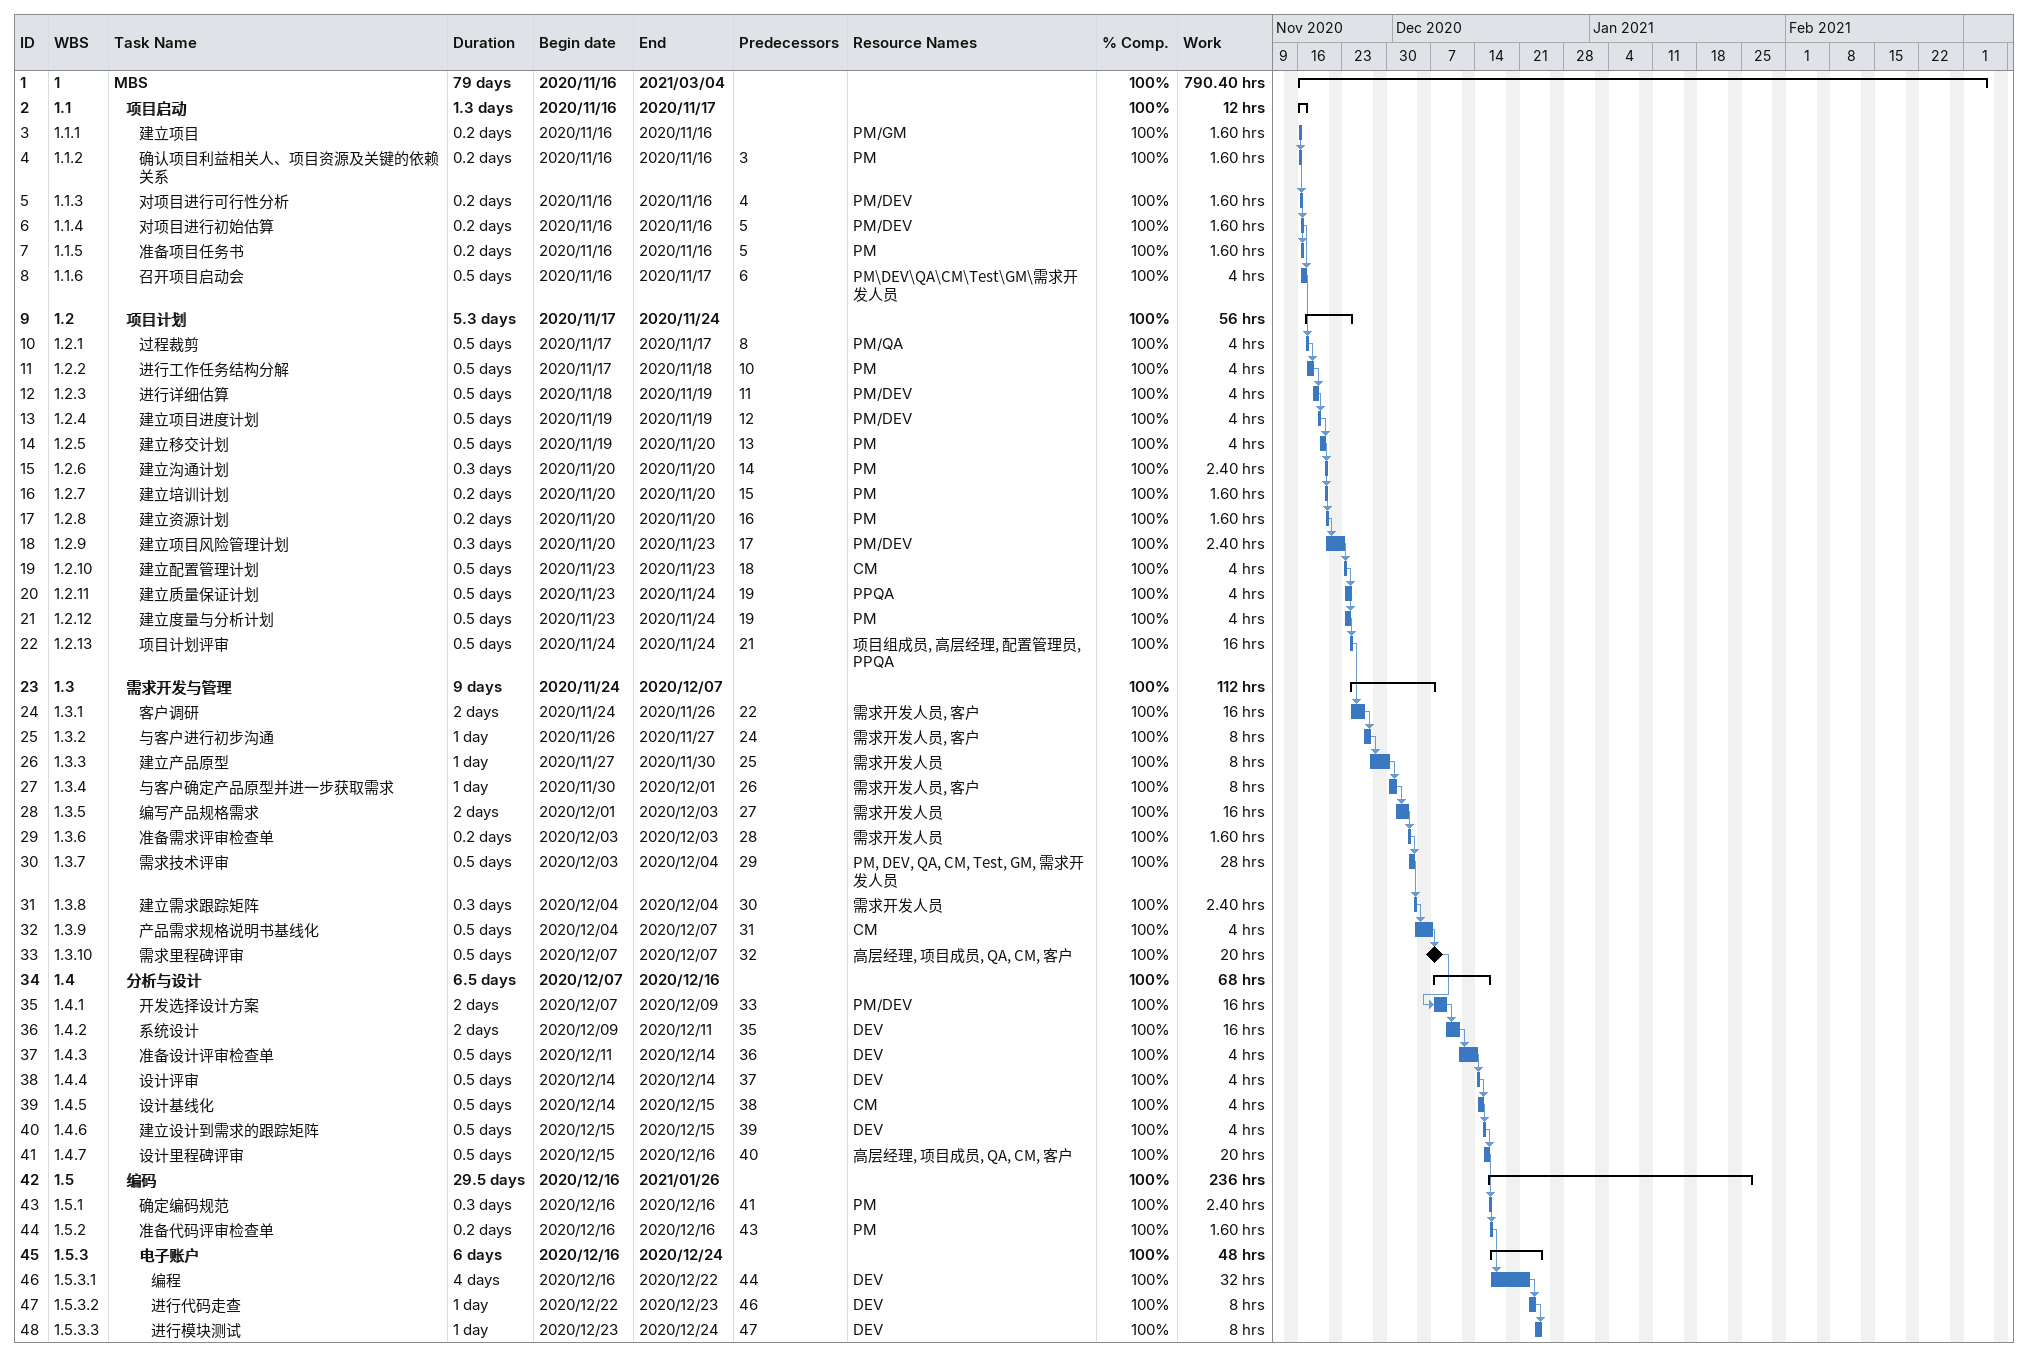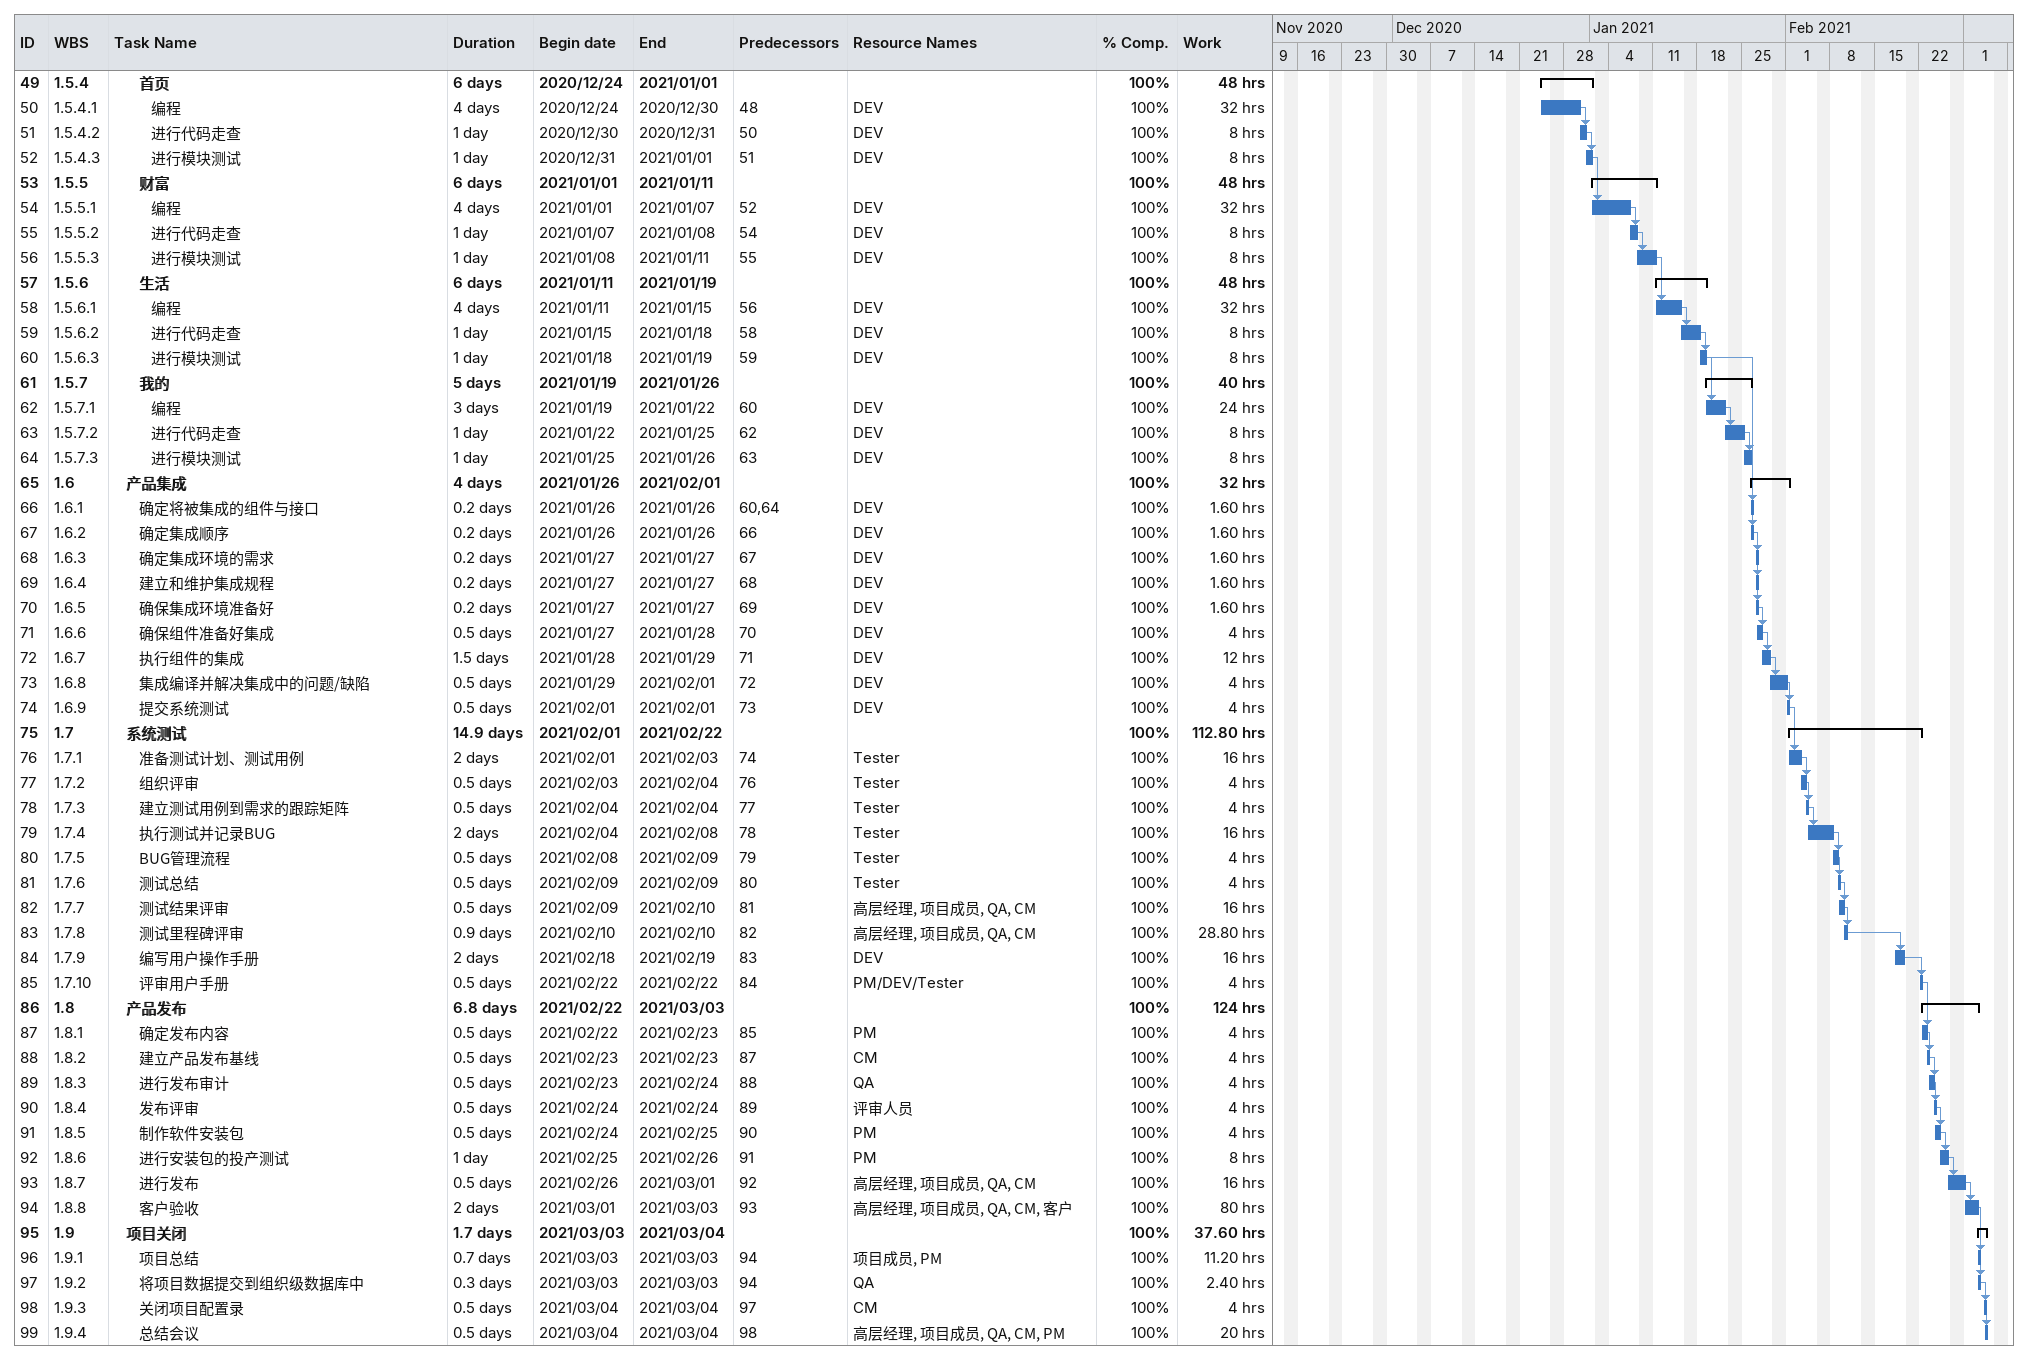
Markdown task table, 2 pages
| ID | WBS | Task | Duration | Start | Finish | Predecessors | Resources | % complete | Work (h) |
|---|---|---|---|---|---|---|---|---|---|
| 1 | 1 | **MBS** | 79d | 2020-11-16 | 2021-03-04 |  |  | 100 | 790.40 |
| 2 | 1.1 | **项目启动** | 1.3d | 2020-11-16 | 2020-11-17 |  |  | 100 | 12 |
| 3 | 1.1.1 | 建立项目 | 0.2d | 2020-11-16 | 2020-11-16 |  | PM/GM | 100 | 1.60 |
| 4 | 1.1.2 | 确认项目利益相关人、项目资源及关键的依赖关系 | 0.2d | 2020-11-16 | 2020-11-16 | 3 | PM | 100 | 1.60 |
| 5 | 1.1.3 | 对项目进行可行性分析 | 0.2d | 2020-11-16 | 2020-11-16 | 4 | PM/DEV | 100 | 1.60 |
| 6 | 1.1.4 | 对项目进行初始估算 | 0.2d | 2020-11-16 | 2020-11-16 | 5 | PM/DEV | 100 | 1.60 |
| 7 | 1.1.5 | 准备项目任务书 | 0.2d | 2020-11-16 | 2020-11-16 | 5 | PM | 100 | 1.60 |
| 8 | 1.1.6 | 召开项目启动会 | 0.5d | 2020-11-16 | 2020-11-17 | 6 | PM\DEV\QA\CM\Test\GM\需求开发人员 | 100 | 4 |
| 9 | 1.2 | **项目计划** | 5.3d | 2020-11-17 | 2020-11-24 |  |  | 100 | 56 |
| 10 | 1.2.1 | 过程裁剪 | 0.5d | 2020-11-17 | 2020-11-17 | 8 | PM/QA | 100 | 4 |
| 11 | 1.2.2 | 进行工作任务结构分解 | 0.5d | 2020-11-17 | 2020-11-18 | 10 | PM | 100 | 4 |
| 12 | 1.2.3 | 进行详细估算 | 0.5d | 2020-11-18 | 2020-11-19 | 11 | PM/DEV | 100 | 4 |
| 13 | 1.2.4 | 建立项目进度计划 | 0.5d | 2020-11-19 | 2020-11-19 | 12 | PM/DEV | 100 | 4 |
| 14 | 1.2.5 | 建立移交计划 | 0.5d | 2020-11-19 | 2020-11-20 | 13 | PM | 100 | 4 |
| 15 | 1.2.6 | 建立沟通计划 | 0.3d | 2020-11-20 | 2020-11-20 | 14 | PM | 100 | 2.40 |
| 16 | 1.2.7 | 建立培训计划 | 0.2d | 2020-11-20 | 2020-11-20 | 15 | PM | 100 | 1.60 |
| 17 | 1.2.8 | 建立资源计划 | 0.2d | 2020-11-20 | 2020-11-20 | 16 | PM | 100 | 1.60 |
| 18 | 1.2.9 | 建立项目风险管理计划 | 0.3d | 2020-11-20 | 2020-11-23 | 17 | PM/DEV | 100 | 2.40 |
| 19 | 1.2.10 | 建立配置管理计划 | 0.5d | 2020-11-23 | 2020-11-23 | 18 | CM | 100 | 4 |
| 20 | 1.2.11 | 建立质量保证计划 | 0.5d | 2020-11-23 | 2020-11-24 | 19 | PPQA | 100 | 4 |
| 21 | 1.2.12 | 建立度量与分析计划 | 0.5d | 2020-11-23 | 2020-11-24 | 19 | PM | 100 | 4 |
| 22 | 1.2.13 | 项目计划评审 | 0.5d | 2020-11-24 | 2020-11-24 | 21 | 项目组成员, 高层经理, 配置管理员, PPQA | 100 | 16 |
| 23 | 1.3 | **需求开发与管理** | 9d | 2020-11-24 | 2020-12-07 |  |  | 100 | 112 |
| 24 | 1.3.1 | 客户调研 | 2d | 2020-11-24 | 2020-11-26 | 22 | 需求开发人员, 客户 | 100 | 16 |
| 25 | 1.3.2 | 与客户进行初步沟通 | 1d | 2020-11-26 | 2020-11-27 | 24 | 需求开发人员, 客户 | 100 | 8 |
| 26 | 1.3.3 | 建立产品原型 | 1d | 2020-11-27 | 2020-11-30 | 25 | 需求开发人员 | 100 | 8 |
| 27 | 1.3.4 | 与客户确定产品原型并进一步获取需求 | 1d | 2020-11-30 | 2020-12-01 | 26 | 需求开发人员, 客户 | 100 | 8 |
| 28 | 1.3.5 | 编写产品规格需求 | 2d | 2020-12-01 | 2020-12-03 | 27 | 需求开发人员 | 100 | 16 |
| 29 | 1.3.6 | 准备需求评审检查单 | 0.2d | 2020-12-03 | 2020-12-03 | 28 | 需求开发人员 | 100 | 1.60 |
| 30 | 1.3.7 | 需求技术评审 | 0.5d | 2020-12-03 | 2020-12-04 | 29 | PM, DEV, QA, CM, Test, GM, 需求开发人员 | 100 | 28 |
| 31 | 1.3.8 | 建立需求跟踪矩阵 | 0.3d | 2020-12-04 | 2020-12-04 | 30 | 需求开发人员 | 100 | 2.40 |
| 32 | 1.3.9 | 产品需求规格说明书基线化 | 0.5d | 2020-12-04 | 2020-12-07 | 31 | CM | 100 | 4 |
| 33 | 1.3.10 | 需求里程碑评审 | 0.5d | 2020-12-07 | 2020-12-07 | 32 | 高层经理, 项目成员, QA, CM, 客户 | 100 | 20 |
| 34 | 1.4 | **分析与设计** | 6.5d | 2020-12-07 | 2020-12-16 |  |  | 100 | 68 |
| 35 | 1.4.1 | 开发选择设计方案 | 2d | 2020-12-07 | 2020-12-09 | 33 | PM/DEV | 100 | 16 |
| 36 | 1.4.2 | 系统设计 | 2d | 2020-12-09 | 2020-12-11 | 35 | DEV | 100 | 16 |
| 37 | 1.4.3 | 准备设计评审检查单 | 0.5d | 2020-12-11 | 2020-12-14 | 36 | DEV | 100 | 4 |
| 38 | 1.4.4 | 设计评审 | 0.5d | 2020-12-14 | 2020-12-14 | 37 | DEV | 100 | 4 |
| 39 | 1.4.5 | 设计基线化 | 0.5d | 2020-12-14 | 2020-12-15 | 38 | CM | 100 | 4 |
| 40 | 1.4.6 | 建立设计到需求的跟踪矩阵 | 0.5d | 2020-12-15 | 2020-12-15 | 39 | DEV | 100 | 4 |
| 41 | 1.4.7 | 设计里程碑评审 | 0.5d | 2020-12-15 | 2020-12-16 | 40 | 高层经理, 项目成员, QA, CM, 客户 | 100 | 20 |
| 42 | 1.5 | **编码** | 29.5d | 2020-12-16 | 2021-01-26 |  |  | 100 | 236 |
| 43 | 1.5.1 | 确定编码规范 | 0.3d | 2020-12-16 | 2020-12-16 | 41 | PM | 100 | 2.40 |
| 44 | 1.5.2 | 准备代码评审检查单 | 0.2d | 2020-12-16 | 2020-12-16 | 43 | PM | 100 | 1.60 |
| 45 | 1.5.3 | **电子账户** | 6d | 2020-12-16 | 2020-12-24 |  |  | 100 | 48 |
| 46 | 1.5.3.1 | 编程 | 4d | 2020-12-16 | 2020-12-22 | 44 | DEV | 100 | 32 |
| 47 | 1.5.3.2 | 进行代码走查 | 1d | 2020-12-22 | 2020-12-23 | 46 | DEV | 100 | 8 |
| 48 | 1.5.3.3 | 进行模块测试 | 1d | 2020-12-23 | 2020-12-24 | 47 | DEV | 100 | 8 |
| 49 | 1.5.4 | **首页** | 6d | 2020-12-24 | 2021-01-01 |  |  | 100 | 48 |
| 50 | 1.5.4.1 | 编程 | 4d | 2020-12-24 | 2020-12-30 | 48 | DEV | 100 | 32 |
| 51 | 1.5.4.2 | 进行代码走查 | 1d | 2020-12-30 | 2020-12-31 | 50 | DEV | 100 | 8 |
| 52 | 1.5.4.3 | 进行模块测试 | 1d | 2020-12-31 | 2021-01-01 | 51 | DEV | 100 | 8 |
| 53 | 1.5.5 | **财富** | 6d | 2021-01-01 | 2021-01-11 |  |  | 100 | 48 |
| 54 | 1.5.5.1 | 编程 | 4d | 2021-01-01 | 2021-01-07 | 52 | DEV | 100 | 32 |
| 55 | 1.5.5.2 | 进行代码走查 | 1d | 2021-01-07 | 2021-01-08 | 54 | DEV | 100 | 8 |
| 56 | 1.5.5.3 | 进行模块测试 | 1d | 2021-01-08 | 2021-01-11 | 55 | DEV | 100 | 8 |
| 57 | 1.5.6 | **生活** | 6d | 2021-01-11 | 2021-01-19 |  |  | 100 | 48 |
| 58 | 1.5.6.1 | 编程 | 4d | 2021-01-11 | 2021-01-15 | 56 | DEV | 100 | 32 |
| 59 | 1.5.6.2 | 进行代码走查 | 1d | 2021-01-15 | 2021-01-18 | 58 | DEV | 100 | 8 |
| 60 | 1.5.6.3 | 进行模块测试 | 1d | 2021-01-18 | 2021-01-19 | 59 | DEV | 100 | 8 |
| 61 | 1.5.7 | **我的** | 5d | 2021-01-19 | 2021-01-26 |  |  | 100 | 40 |
| 62 | 1.5.7.1 | 编程 | 3d | 2021-01-19 | 2021-01-22 | 60 | DEV | 100 | 24 |
| 63 | 1.5.7.2 | 进行代码走查 | 1d | 2021-01-22 | 2021-01-25 | 62 | DEV | 100 | 8 |
| 64 | 1.5.7.3 | 进行模块测试 | 1d | 2021-01-25 | 2021-01-26 | 63 | DEV | 100 | 8 |
| 65 | 1.6 | **产品集成** | 4d | 2021-01-26 | 2021-02-01 |  |  | 100 | 32 |
| 66 | 1.6.1 | 确定将被集成的组件与接口 | 0.2d | 2021-01-26 | 2021-01-26 | 60, 64 | DEV | 100 | 1.60 |
| 67 | 1.6.2 | 确定集成顺序 | 0.2d | 2021-01-26 | 2021-01-26 | 66 | DEV | 100 | 1.60 |
| 68 | 1.6.3 | 确定集成环境的需求 | 0.2d | 2021-01-27 | 2021-01-27 | 67 | DEV | 100 | 1.60 |
| 69 | 1.6.4 | 建立和维护集成规程 | 0.2d | 2021-01-27 | 2021-01-27 | 68 | DEV | 100 | 1.60 |
| 70 | 1.6.5 | 确保集成环境准备好 | 0.2d | 2021-01-27 | 2021-01-27 | 69 | DEV | 100 | 1.60 |
| 71 | 1.6.6 | 确保组件准备好集成 | 0.5d | 2021-01-27 | 2021-01-28 | 70 | DEV | 100 | 4 |
| 72 | 1.6.7 | 执行组件的集成 | 1.5d | 2021-01-28 | 2021-01-29 | 71 | DEV | 100 | 12 |
| 73 | 1.6.8 | 集成编译并解决集成中的问题/缺陷 | 0.5d | 2021-01-29 | 2021-02-01 | 72 | DEV | 100 | 4 |
| 74 | 1.6.9 | 提交系统测试 | 0.5d | 2021-02-01 | 2021-02-01 | 73 | DEV | 100 | 4 |
| 75 | 1.7 | **系统测试** | 14.9d | 2021-02-01 | 2021-02-22 |  |  | 100 | 112.80 |
| 76 | 1.7.1 | 准备测试计划、测试用例 | 2d | 2021-02-01 | 2021-02-03 | 74 | Tester | 100 | 16 |
| 77 | 1.7.2 | 组织评审 | 0.5d | 2021-02-03 | 2021-02-04 | 76 | Tester | 100 | 4 |
| 78 | 1.7.3 | 建立测试用例到需求的跟踪矩阵 | 0.5d | 2021-02-04 | 2021-02-04 | 77 | Tester | 100 | 4 |
| 79 | 1.7.4 | 执行测试并记录BUG | 2d | 2021-02-04 | 2021-02-08 | 78 | Tester | 100 | 16 |
| 80 | 1.7.5 | BUG管理流程 | 0.5d | 2021-02-08 | 2021-02-09 | 79 | Tester | 100 | 4 |
| 81 | 1.7.6 | 测试总结 | 0.5d | 2021-02-09 | 2021-02-09 | 80 | Tester | 100 | 4 |
| 82 | 1.7.7 | 测试结果评审 | 0.5d | 2021-02-09 | 2021-02-10 | 81 | 高层经理, 项目成员, QA, CM | 100 | 16 |
| 83 | 1.7.8 | 测试里程碑评审 | 0.9d | 2021-02-10 | 2021-02-10 | 82 | 高层经理, 项目成员, QA, CM | 100 | 28.80 |
| 84 | 1.7.9 | 编写用户操作手册 | 2d | 2021-02-18 | 2021-02-19 | 83 | DEV | 100 | 16 |
| 85 | 1.7.10 | 评审用户手册 | 0.5d | 2021-02-22 | 2021-02-22 | 84 | PM/DEV/Tester | 100 | 4 |
| 86 | 1.8 | **产品发布** | 6.8d | 2021-02-22 | 2021-03-03 |  |  | 100 | 124 |
| 87 | 1.8.1 | 确定发布内容 | 0.5d | 2021-02-22 | 2021-02-23 | 85 | PM | 100 | 4 |
| 88 | 1.8.2 | 建立产品发布基线 | 0.5d | 2021-02-23 | 2021-02-23 | 87 | CM | 100 | 4 |
| 89 | 1.8.3 | 进行发布审计 | 0.5d | 2021-02-23 | 2021-02-24 | 88 | QA | 100 | 4 |
| 90 | 1.8.4 | 发布评审 | 0.5d | 2021-02-24 | 2021-02-24 | 89 | 评审人员 | 100 | 4 |
| 91 | 1.8.5 | 制作软件安装包 | 0.5d | 2021-02-24 | 2021-02-25 | 90 | PM | 100 | 4 |
| 92 | 1.8.6 | 进行安装包的投产测试 | 1d | 2021-02-25 | 2021-02-26 | 91 | PM | 100 | 8 |
| 93 | 1.8.7 | 进行发布 | 0.5d | 2021-02-26 | 2021-03-01 | 92 | 高层经理, 项目成员, QA, CM | 100 | 16 |
| 94 | 1.8.8 | 客户验收 | 2d | 2021-03-01 | 2021-03-03 | 93 | 高层经理, 项目成员, QA, CM, 客户 | 100 | 80 |
| 95 | 1.9 | **项目关闭** | 1.7d | 2021-03-03 | 2021-03-04 |  |  | 100 | 37.60 |
| 96 | 1.9.1 | 项目总结 | 0.7d | 2021-03-03 | 2021-03-03 | 94 | 项目成员, PM | 100 | 11.20 |
| 97 | 1.9.2 | 将项目数据提交到组织级数据库中 | 0.3d | 2021-03-03 | 2021-03-03 | 94 | QA | 100 | 2.40 |
| 98 | 1.9.3 | 关闭项目配置录 | 0.5d | 2021-03-04 | 2021-03-04 | 97 | CM | 100 | 4 |
| 99 | 1.9.4 | 总结会议 | 0.5d | 2021-03-04 | 2021-03-04 | 98 | 高层经理, 项目成员, QA, CM, PM | 100 | 20 |
